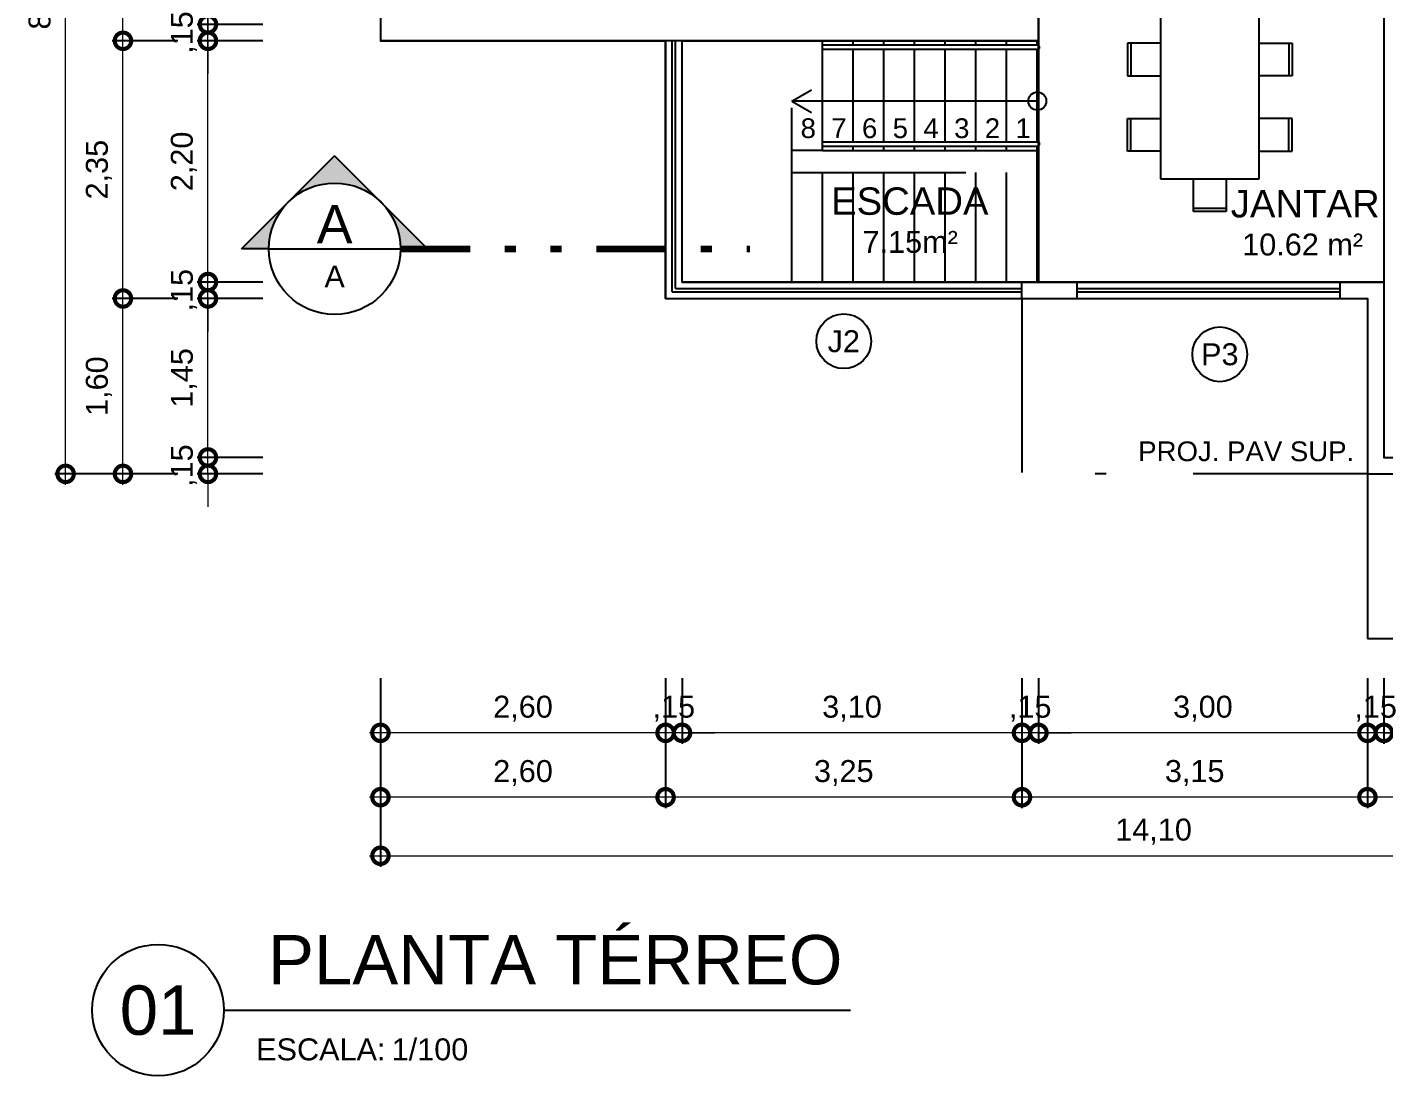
# Model space of a CAD drawing. Header units: metres. Extents: x 47364 to 47486, y 23388 to 23411.
# Drawn here: x 47363.59 to 47375.96, y 23391.08 to 23400.64 of the extents above; entities that cross this region are included whole.
import ezdxf
from ezdxf.enums import TextEntityAlignment as Align

# ---------------------------------------------------------------- set-up
doc = ezdxf.new("R2010")
doc.units = ezdxf.units.M
doc.header["$LTSCALE"] = 0.25
doc.linetypes.add('DASHDOT2', pattern=[12.7, 6.35, -3.175, 0, -3.175])
doc.linetypes.add('DIVIDEX2', pattern=[63.5, 25.4, -12.7, 0, -12.7, 0, -12.7])
doc.layers.add('ARQ_0_AREAS', color=7, linetype='Continuous', true_color=0x5a1694, plot=False)
for name, color, linetype in [('ARQ_ALV CT', 4, 'Continuous'), ('ARQ_ESQ CT', 2, 'Continuous'), ('ARQ_GRADIL', 2, 'Continuous'), ('ARQ_MOB 01', 1, 'Continuous'), ('ARQ_PISO 01', 1, 'Continuous'), ('ARQ_PROJ SUP', 1, 'DASHDOT2'), ('ARQ_SIMB 01', 1, 'Continuous'), ('ARQ_TXT 01', 1, 'Continuous'), ('SIMB_01', 1, 'Continuous'), ('SIMB_02', 2, 'Continuous'), ('SIMB_PREENCHIMENTO', 253, 'Continuous'), ('SIMB_TXT', 1, 'Continuous')]:
    doc.layers.add(name, color=color, linetype=linetype)
doc.layers.add('ARQ_COTA_AZUL', color=5, linetype='Continuous', lineweight=20, true_color=0x0000ff)
doc.layers.add('SIMB_LCT', color=252, linetype='DIVIDEX2', lineweight=100)
doc.styles.add('Annot_1.8mm', font='arial.ttf', dxfattribs={"height": 1.8})
doc.styles.add('Annot_2.0mm', font='arial.ttf', dxfattribs={"height": 2})
doc.styles.add('Annot_2.5mm', font='arial.ttf', dxfattribs={"height": 2.5})
doc.styles.add('cota', font='arial.ttf')
doc.styles.add('SIMB', font='arial.ttf')
doc.dimstyles.new('Info 01 - annot', dxfattribs={"dimtxt": 2, "dimasz": 3, "dimexe": 1, "dimexo": 1, "dimgap": 1, "dimtad": 1, "dimzin": 4, "dimtxsty": 'cota', "dimblk": 'DOTSMALL', "dimcen": 2, "dimdle": 1, "dimclrd": 256, "dimclre": 256, "dimclrt": 1, "dimazin": 2, "dimtfac": 0.09, "dimtix": 1, "dimtmove": 2, "dimatfit": 2, "dimfxl": 5, "dimfxlon": 1, "dimtolj": 1, "dimtzin": 4, "dimlwd": -1, "dimarcsym": 1})

# ---------------------------------------------------------------- blocks, each defined once
blk = doc.blocks.new('*U19')
at = {"layer": 'SIMB_02'}
blk.add_line((6, 0), (63.13, 0), dxfattribs=at)
blk.add_circle((0, 0), 6, dxfattribs=at)
at = {"layer": 'SIMB_TXT', "style": 'SIMB'}
blk.add_text('ESCALA:', height=2, dxfattribs=at).set_placement((8.94, -4.58))
blk.add_attdef('TITULO_DO_DESENHO', text='', height=4.5, dxfattribs=at).set_placement((10.02, 1), align=Align.BOTTOM_LEFT)
blk.add_attdef('NUM', text='', height=4.5, dxfattribs=at).set_placement((0, 0), align=Align.MIDDLE_CENTER)
blk.add_attdef('ESCALA', (21.3, -4.58), '', height=2, dxfattribs=at)
blk = doc.blocks.new('_DotSmall')
at = {"color": 0, "linetype": 'ByBlock', "const_width": 0.5}
blk.add_lwpolyline([(-0.0625, 0, 1), (0.0625, 0, 1)], format="xyb", close=True, dxfattribs=at)
blk = doc.blocks.new('*D216')
at = {"layer": 'ARQ_COTA_AZUL', "lineweight": -2, "transparency": 16777216}
for p, q in [((47375.964, 23394.706), (47375.964, 23394.106)), ((47380.764, 23394.706), (47380.764, 23394.106))]:
    blk.add_line(p, q, dxfattribs=at)
at = {"layer": 'ARQ_COTA_AZUL', "transparency": 16777216}
blk.add_line((47380.864, 23394.206), (47375.864, 23394.206), dxfattribs=at)
at = {"layer": 'ARQ_COTA_AZUL', "transparency": 16777216, "xscale": 0.3, "yscale": 0.3, "zscale": 0.3, "rotation": 180}
blk.add_blockref('_DotSmall', (47375.964, 23394.206), dxfattribs=at)
at = {"layer": 'ARQ_COTA_AZUL', "transparency": 16777216, "xscale": 0.3, "yscale": 0.3, "zscale": 0.3}
blk.add_blockref('_DotSmall', (47380.764, 23394.206), dxfattribs=at)
at = {"layer": 'ARQ_COTA_AZUL', "color": 1, "transparency": 16777216, "insert": (47378.364, 23394.426), "char_height": 0.2, "attachment_point": 5, "style": 'cota'}
blk.add_mtext('\\A1;4,80', dxfattribs=at)
blk = doc.blocks.new('*D217')
at = {"layer": 'ARQ_COTA_AZUL', "lineweight": -2, "transparency": 16777216}
for p, q in [((47375.814, 23394.706), (47375.814, 23394.106)), ((47375.964, 23394.706), (47375.964, 23394.106))]:
    blk.add_line(p, q, dxfattribs=at)
at = {"layer": 'ARQ_COTA_AZUL', "transparency": 16777216}
for p, q in [((47375.814, 23394.206), (47375.514, 23394.206)), ((47375.964, 23394.206), (47375.814, 23394.206)), ((47375.964, 23394.206), (47376.264, 23394.206))]:
    blk.add_line(p, q, dxfattribs=at)
at = {"layer": 'ARQ_COTA_AZUL', "transparency": 16777216, "xscale": 0.3, "yscale": 0.3, "zscale": 0.3}
blk.add_blockref('_DotSmall', (47375.814, 23394.206), dxfattribs=at)
at = {"layer": 'ARQ_COTA_AZUL', "transparency": 16777216, "xscale": 0.3, "yscale": 0.3, "zscale": 0.3, "rotation": 180}
blk.add_blockref('_DotSmall', (47375.964, 23394.206), dxfattribs=at)
at = {"layer": 'ARQ_COTA_AZUL', "color": 1, "transparency": 16777216, "insert": (47375.889, 23394.426), "char_height": 0.2, "attachment_point": 5, "style": 'cota'}
blk.add_mtext('\\A1;,15', dxfattribs=at)
blk = doc.blocks.new('*D218')
at = {"layer": 'ARQ_COTA_AZUL', "lineweight": -2, "transparency": 16777216}
for p, q in [((47372.814, 23394.706), (47372.814, 23394.106)), ((47375.814, 23394.706), (47375.814, 23394.106))]:
    blk.add_line(p, q, dxfattribs=at)
at = {"layer": 'ARQ_COTA_AZUL', "transparency": 16777216}
blk.add_line((47375.914, 23394.206), (47372.714, 23394.206), dxfattribs=at)
at = {"layer": 'ARQ_COTA_AZUL', "transparency": 16777216, "xscale": 0.3, "yscale": 0.3, "zscale": 0.3, "rotation": 180}
blk.add_blockref('_DotSmall', (47372.814, 23394.206), dxfattribs=at)
at = {"layer": 'ARQ_COTA_AZUL', "transparency": 16777216, "xscale": 0.3, "yscale": 0.3, "zscale": 0.3}
blk.add_blockref('_DotSmall', (47375.814, 23394.206), dxfattribs=at)
at = {"layer": 'ARQ_COTA_AZUL', "color": 1, "transparency": 16777216, "insert": (47374.314, 23394.426), "char_height": 0.2, "attachment_point": 5, "style": 'cota'}
blk.add_mtext('\\A1;3,00', dxfattribs=at)
blk = doc.blocks.new('*D219')
at = {"layer": 'ARQ_COTA_AZUL', "lineweight": -2, "transparency": 16777216}
for p, q in [((47372.664, 23394.706), (47372.664, 23394.106)), ((47372.814, 23394.706), (47372.814, 23394.106))]:
    blk.add_line(p, q, dxfattribs=at)
at = {"layer": 'ARQ_COTA_AZUL', "transparency": 16777216}
for p, q in [((47372.664, 23394.206), (47372.364, 23394.206)), ((47372.814, 23394.206), (47372.664, 23394.206)), ((47372.814, 23394.206), (47373.114, 23394.206))]:
    blk.add_line(p, q, dxfattribs=at)
at = {"layer": 'ARQ_COTA_AZUL', "transparency": 16777216, "xscale": 0.3, "yscale": 0.3, "zscale": 0.3}
blk.add_blockref('_DotSmall', (47372.664, 23394.206), dxfattribs=at)
at = {"layer": 'ARQ_COTA_AZUL', "transparency": 16777216, "xscale": 0.3, "yscale": 0.3, "zscale": 0.3, "rotation": 180}
blk.add_blockref('_DotSmall', (47372.814, 23394.206), dxfattribs=at)
at = {"layer": 'ARQ_COTA_AZUL', "color": 1, "transparency": 16777216, "insert": (47372.739, 23394.426), "char_height": 0.2, "attachment_point": 5, "style": 'cota'}
blk.add_mtext('\\A1;,15', dxfattribs=at)
blk = doc.blocks.new('*D220')
at = {"layer": 'ARQ_COTA_AZUL', "lineweight": -2, "transparency": 16777216}
for p, q in [((47369.564, 23394.706), (47369.564, 23394.106)), ((47372.664, 23394.706), (47372.664, 23394.106))]:
    blk.add_line(p, q, dxfattribs=at)
at = {"layer": 'ARQ_COTA_AZUL', "transparency": 16777216}
blk.add_line((47372.764, 23394.206), (47369.464, 23394.206), dxfattribs=at)
at = {"layer": 'ARQ_COTA_AZUL', "transparency": 16777216, "xscale": 0.3, "yscale": 0.3, "zscale": 0.3, "rotation": 180}
blk.add_blockref('_DotSmall', (47369.564, 23394.206), dxfattribs=at)
at = {"layer": 'ARQ_COTA_AZUL', "transparency": 16777216, "xscale": 0.3, "yscale": 0.3, "zscale": 0.3}
blk.add_blockref('_DotSmall', (47372.664, 23394.206), dxfattribs=at)
at = {"layer": 'ARQ_COTA_AZUL', "color": 1, "transparency": 16777216, "insert": (47371.114, 23394.426), "char_height": 0.2, "attachment_point": 5, "style": 'cota'}
blk.add_mtext('\\A1;3,10', dxfattribs=at)
blk = doc.blocks.new('*D221')
at = {"layer": 'ARQ_COTA_AZUL', "lineweight": -2, "transparency": 16777216}
for p, q in [((47369.414, 23394.706), (47369.414, 23394.106)), ((47369.564, 23394.706), (47369.564, 23394.106))]:
    blk.add_line(p, q, dxfattribs=at)
at = {"layer": 'ARQ_COTA_AZUL', "transparency": 16777216}
for p, q in [((47369.414, 23394.206), (47369.114, 23394.206)), ((47369.564, 23394.206), (47369.414, 23394.206)), ((47369.564, 23394.206), (47369.864, 23394.206))]:
    blk.add_line(p, q, dxfattribs=at)
at = {"layer": 'ARQ_COTA_AZUL', "transparency": 16777216, "xscale": 0.3, "yscale": 0.3, "zscale": 0.3}
blk.add_blockref('_DotSmall', (47369.414, 23394.206), dxfattribs=at)
at = {"layer": 'ARQ_COTA_AZUL', "transparency": 16777216, "xscale": 0.3, "yscale": 0.3, "zscale": 0.3, "rotation": 180}
blk.add_blockref('_DotSmall', (47369.564, 23394.206), dxfattribs=at)
at = {"layer": 'ARQ_COTA_AZUL', "color": 1, "transparency": 16777216, "insert": (47369.489, 23394.426), "char_height": 0.2, "attachment_point": 5, "style": 'cota'}
blk.add_mtext('\\A1;,15', dxfattribs=at)
blk = doc.blocks.new('*D222')
at = {"layer": 'ARQ_COTA_AZUL', "lineweight": -2, "transparency": 16777216}
for p, q in [((47366.814, 23394.706), (47366.814, 23394.106)), ((47369.414, 23394.706), (47369.414, 23394.106))]:
    blk.add_line(p, q, dxfattribs=at)
at = {"layer": 'ARQ_COTA_AZUL', "transparency": 16777216}
blk.add_line((47369.514, 23394.206), (47366.714, 23394.206), dxfattribs=at)
at = {"layer": 'ARQ_COTA_AZUL', "transparency": 16777216, "xscale": 0.3, "yscale": 0.3, "zscale": 0.3, "rotation": 180}
blk.add_blockref('_DotSmall', (47366.814, 23394.206), dxfattribs=at)
at = {"layer": 'ARQ_COTA_AZUL', "transparency": 16777216, "xscale": 0.3, "yscale": 0.3, "zscale": 0.3}
blk.add_blockref('_DotSmall', (47369.414, 23394.206), dxfattribs=at)
at = {"layer": 'ARQ_COTA_AZUL', "color": 1, "transparency": 16777216, "insert": (47368.114, 23394.426), "char_height": 0.2, "attachment_point": 5, "style": 'cota'}
blk.add_mtext('\\A1;2,60', dxfattribs=at)
blk = doc.blocks.new('*D223')
at = {"layer": 'ARQ_COTA_AZUL', "lineweight": -2, "transparency": 16777216}
for p, q in [((47375.814, 23394.119), (47375.814, 23393.519)), ((47380.914, 23394.119), (47380.914, 23393.519))]:
    blk.add_line(p, q, dxfattribs=at)
at = {"layer": 'ARQ_COTA_AZUL', "transparency": 16777216}
blk.add_line((47381.014, 23393.619), (47375.714, 23393.619), dxfattribs=at)
at = {"layer": 'ARQ_COTA_AZUL', "transparency": 16777216, "xscale": 0.3, "yscale": 0.3, "zscale": 0.3, "rotation": 180}
blk.add_blockref('_DotSmall', (47375.814, 23393.619), dxfattribs=at)
at = {"layer": 'ARQ_COTA_AZUL', "transparency": 16777216, "xscale": 0.3, "yscale": 0.3, "zscale": 0.3}
blk.add_blockref('_DotSmall', (47380.914, 23393.619), dxfattribs=at)
at = {"layer": 'ARQ_COTA_AZUL', "color": 1, "transparency": 16777216, "insert": (47378.364, 23393.839), "char_height": 0.2, "attachment_point": 5, "style": 'cota'}
blk.add_mtext('\\A1;5,10', dxfattribs=at)
blk = doc.blocks.new('*D224')
at = {"layer": 'ARQ_COTA_AZUL', "lineweight": -2, "transparency": 16777216}
for p, q in [((47372.664, 23394.119), (47372.664, 23393.519)), ((47375.814, 23394.119), (47375.814, 23393.519))]:
    blk.add_line(p, q, dxfattribs=at)
at = {"layer": 'ARQ_COTA_AZUL', "transparency": 16777216}
blk.add_line((47375.914, 23393.619), (47372.564, 23393.619), dxfattribs=at)
at = {"layer": 'ARQ_COTA_AZUL', "transparency": 16777216, "xscale": 0.3, "yscale": 0.3, "zscale": 0.3, "rotation": 180}
blk.add_blockref('_DotSmall', (47372.664, 23393.619), dxfattribs=at)
at = {"layer": 'ARQ_COTA_AZUL', "transparency": 16777216, "xscale": 0.3, "yscale": 0.3, "zscale": 0.3}
blk.add_blockref('_DotSmall', (47375.814, 23393.619), dxfattribs=at)
at = {"layer": 'ARQ_COTA_AZUL', "color": 1, "transparency": 16777216, "insert": (47374.239, 23393.839), "char_height": 0.2, "attachment_point": 5, "style": 'cota'}
blk.add_mtext('\\A1;3,15', dxfattribs=at)
blk = doc.blocks.new('*D225')
at = {"layer": 'ARQ_COTA_AZUL', "lineweight": -2, "transparency": 16777216}
for p, q in [((47369.414, 23394.119), (47369.414, 23393.519)), ((47372.664, 23394.119), (47372.664, 23393.519))]:
    blk.add_line(p, q, dxfattribs=at)
at = {"layer": 'ARQ_COTA_AZUL', "transparency": 16777216}
blk.add_line((47372.764, 23393.619), (47369.314, 23393.619), dxfattribs=at)
at = {"layer": 'ARQ_COTA_AZUL', "transparency": 16777216, "xscale": 0.3, "yscale": 0.3, "zscale": 0.3, "rotation": 180}
blk.add_blockref('_DotSmall', (47369.414, 23393.619), dxfattribs=at)
at = {"layer": 'ARQ_COTA_AZUL', "transparency": 16777216, "xscale": 0.3, "yscale": 0.3, "zscale": 0.3}
blk.add_blockref('_DotSmall', (47372.664, 23393.619), dxfattribs=at)
at = {"layer": 'ARQ_COTA_AZUL', "color": 1, "transparency": 16777216, "insert": (47371.039, 23393.839), "char_height": 0.2, "attachment_point": 5, "style": 'cota'}
blk.add_mtext('\\A1;3,25', dxfattribs=at)
blk = doc.blocks.new('*D226')
at = {"layer": 'ARQ_COTA_AZUL', "lineweight": -2, "transparency": 16777216}
for p, q in [((47366.814, 23394.119), (47366.814, 23393.519)), ((47369.414, 23394.119), (47369.414, 23393.519))]:
    blk.add_line(p, q, dxfattribs=at)
at = {"layer": 'ARQ_COTA_AZUL', "transparency": 16777216}
blk.add_line((47369.514, 23393.619), (47366.714, 23393.619), dxfattribs=at)
at = {"layer": 'ARQ_COTA_AZUL', "transparency": 16777216, "xscale": 0.3, "yscale": 0.3, "zscale": 0.3, "rotation": 180}
blk.add_blockref('_DotSmall', (47366.814, 23393.619), dxfattribs=at)
at = {"layer": 'ARQ_COTA_AZUL', "transparency": 16777216, "xscale": 0.3, "yscale": 0.3, "zscale": 0.3}
blk.add_blockref('_DotSmall', (47369.414, 23393.619), dxfattribs=at)
at = {"layer": 'ARQ_COTA_AZUL', "color": 1, "transparency": 16777216, "insert": (47368.114, 23393.839), "char_height": 0.2, "attachment_point": 5, "style": 'cota'}
blk.add_mtext('\\A1;2,60', dxfattribs=at)
blk = doc.blocks.new('*D227')
at = {"layer": 'ARQ_COTA_AZUL', "lineweight": -2, "transparency": 16777216}
for p, q in [((47366.814, 23393.585), (47366.814, 23392.985)), ((47380.914, 23393.585), (47380.914, 23392.985))]:
    blk.add_line(p, q, dxfattribs=at)
at = {"layer": 'ARQ_COTA_AZUL', "transparency": 16777216}
blk.add_line((47366.714, 23393.085), (47381.014, 23393.085), dxfattribs=at)
at = {"layer": 'ARQ_COTA_AZUL', "transparency": 16777216, "xscale": 0.3, "yscale": 0.3, "zscale": 0.3, "rotation": 180}
blk.add_blockref('_DotSmall', (47366.814, 23393.085), dxfattribs=at)
at = {"layer": 'ARQ_COTA_AZUL', "transparency": 16777216, "xscale": 0.3, "yscale": 0.3, "zscale": 0.3}
blk.add_blockref('_DotSmall', (47380.914, 23393.085), dxfattribs=at)
at = {"layer": 'ARQ_COTA_AZUL', "color": 1, "transparency": 16777216, "insert": (47373.864, 23393.305), "char_height": 0.2, "attachment_point": 5, "style": 'cota'}
blk.add_mtext('\\A1;14,10', dxfattribs=at)
blk = doc.blocks.new('*U22')
at = {"layer": 'SIMB_02'}
blk.add_circle((0, 0), 2.5, dxfattribs=at)
at = {"layer": 'SIMB_TXT', "style": 'SIMB'}
blk.add_attdef('CDESQ', text='', height=2, dxfattribs=at).set_placement((0, 0), align=Align.MIDDLE_CENTER)
blk = doc.blocks.new('*D229')
at = {"layer": 'ARQ_COTA_AZUL', "transparency": 16777216}
for p, q in [((47365.241, 23396.718), (47365.241, 23397.018)), ((47365.241, 23396.568), (47365.241, 23396.718)), ((47365.241, 23396.568), (47365.241, 23396.268))]:
    blk.add_line(p, q, dxfattribs=at)
at = {"layer": 'ARQ_COTA_AZUL', "lineweight": -2, "transparency": 16777216}
for p, q in [((47365.741, 23396.718), (47365.141, 23396.718)), ((47365.741, 23396.568), (47365.141, 23396.568))]:
    blk.add_line(p, q, dxfattribs=at)
at = {"layer": 'ARQ_COTA_AZUL', "transparency": 16777216, "xscale": 0.3, "yscale": 0.3, "zscale": 0.3}
for p, rotation in [((47365.241, 23396.718), 270), ((47365.241, 23396.568), 90)]:
    blk.add_blockref('_DotSmall', p, dxfattribs=dict(at, rotation=rotation))
at = {"layer": 'ARQ_COTA_AZUL', "color": 1, "transparency": 16777216, "insert": (47365.021, 23396.643), "char_height": 0.2, "attachment_point": 5, "rotation": 90, "style": 'cota'}
blk.add_mtext('\\A1;,15', dxfattribs=at)
blk = doc.blocks.new('*D230')
at = {"layer": 'ARQ_COTA_AZUL', "transparency": 16777216}
blk.add_line((47365.241, 23396.618), (47365.241, 23398.268), dxfattribs=at)
at = {"layer": 'ARQ_COTA_AZUL', "lineweight": -2, "transparency": 16777216}
for p, q in [((47365.741, 23398.168), (47365.141, 23398.168)), ((47365.741, 23396.718), (47365.141, 23396.718))]:
    blk.add_line(p, q, dxfattribs=at)
at = {"layer": 'ARQ_COTA_AZUL', "transparency": 16777216, "xscale": 0.3, "yscale": 0.3, "zscale": 0.3}
for p, rotation in [((47365.241, 23398.168), 90), ((47365.241, 23396.718), 270)]:
    blk.add_blockref('_DotSmall', p, dxfattribs=dict(at, rotation=rotation))
at = {"layer": 'ARQ_COTA_AZUL', "color": 1, "transparency": 16777216, "insert": (47365.021, 23397.443), "char_height": 0.2, "attachment_point": 5, "rotation": 90, "style": 'cota'}
blk.add_mtext('\\A1;1,45', dxfattribs=at)
blk = doc.blocks.new('*D231')
at = {"layer": 'ARQ_COTA_AZUL', "transparency": 16777216}
for p, q in [((47365.241, 23398.318), (47365.241, 23398.618)), ((47365.241, 23398.168), (47365.241, 23398.318)), ((47365.241, 23398.168), (47365.241, 23397.868))]:
    blk.add_line(p, q, dxfattribs=at)
at = {"layer": 'ARQ_COTA_AZUL', "lineweight": -2, "transparency": 16777216}
for p, q in [((47365.741, 23398.318), (47365.141, 23398.318)), ((47365.741, 23398.168), (47365.141, 23398.168))]:
    blk.add_line(p, q, dxfattribs=at)
at = {"layer": 'ARQ_COTA_AZUL', "transparency": 16777216, "xscale": 0.3, "yscale": 0.3, "zscale": 0.3}
for p, rotation in [((47365.241, 23398.318), 270), ((47365.241, 23398.168), 90)]:
    blk.add_blockref('_DotSmall', p, dxfattribs=dict(at, rotation=rotation))
at = {"layer": 'ARQ_COTA_AZUL', "color": 1, "transparency": 16777216, "insert": (47365.021, 23398.243), "char_height": 0.2, "attachment_point": 5, "rotation": 90, "style": 'cota'}
blk.add_mtext('\\A1;,15', dxfattribs=at)
blk = doc.blocks.new('*D232')
at = {"layer": 'ARQ_COTA_AZUL', "transparency": 16777216}
blk.add_line((47365.241, 23398.218), (47365.241, 23400.618), dxfattribs=at)
at = {"layer": 'ARQ_COTA_AZUL', "lineweight": -2, "transparency": 16777216}
for p, q in [((47365.741, 23400.518), (47365.141, 23400.518)), ((47365.741, 23398.318), (47365.141, 23398.318))]:
    blk.add_line(p, q, dxfattribs=at)
at = {"layer": 'ARQ_COTA_AZUL', "transparency": 16777216, "xscale": 0.3, "yscale": 0.3, "zscale": 0.3}
for p, rotation in [((47365.241, 23400.518), 90), ((47365.241, 23398.318), 270)]:
    blk.add_blockref('_DotSmall', p, dxfattribs=dict(at, rotation=rotation))
at = {"layer": 'ARQ_COTA_AZUL', "color": 1, "transparency": 16777216, "insert": (47365.021, 23399.418), "char_height": 0.2, "attachment_point": 5, "rotation": 90, "style": 'cota'}
blk.add_mtext('\\A1;2,20', dxfattribs=at)
blk = doc.blocks.new('*D233')
at = {"layer": 'ARQ_COTA_AZUL', "transparency": 16777216}
for p, q in [((47365.241, 23400.668), (47365.241, 23400.968)), ((47365.241, 23400.518), (47365.241, 23400.668)), ((47365.241, 23400.518), (47365.241, 23400.218))]:
    blk.add_line(p, q, dxfattribs=at)
at = {"layer": 'ARQ_COTA_AZUL', "lineweight": -2, "transparency": 16777216}
for p, q in [((47365.741, 23400.668), (47365.141, 23400.668)), ((47365.741, 23400.518), (47365.141, 23400.518))]:
    blk.add_line(p, q, dxfattribs=at)
at = {"layer": 'ARQ_COTA_AZUL', "transparency": 16777216, "xscale": 0.3, "yscale": 0.3, "zscale": 0.3}
for p, rotation in [((47365.241, 23400.668), 270), ((47365.241, 23400.518), 90)]:
    blk.add_blockref('_DotSmall', p, dxfattribs=dict(at, rotation=rotation))
at = {"layer": 'ARQ_COTA_AZUL', "color": 1, "transparency": 16777216, "insert": (47365.021, 23400.593), "char_height": 0.2, "attachment_point": 5, "rotation": 90, "style": 'cota'}
blk.add_mtext('\\A1;,15', dxfattribs=at)
blk = doc.blocks.new('*D238')
at = {"layer": 'ARQ_COTA_AZUL', "transparency": 16777216}
blk.add_line((47364.466, 23396.468), (47364.466, 23398.268), dxfattribs=at)
at = {"layer": 'ARQ_COTA_AZUL', "lineweight": -2, "transparency": 16777216}
for p, q in [((47364.966, 23398.168), (47364.366, 23398.168)), ((47364.966, 23396.568), (47364.366, 23396.568))]:
    blk.add_line(p, q, dxfattribs=at)
at = {"layer": 'ARQ_COTA_AZUL', "transparency": 16777216, "xscale": 0.3, "yscale": 0.3, "zscale": 0.3}
for p, rotation in [((47364.466, 23398.168), 90), ((47364.466, 23396.568), 270)]:
    blk.add_blockref('_DotSmall', p, dxfattribs=dict(at, rotation=rotation))
at = {"layer": 'ARQ_COTA_AZUL', "color": 1, "transparency": 16777216, "insert": (47364.246, 23397.368), "char_height": 0.2, "attachment_point": 5, "rotation": 90, "style": 'cota'}
blk.add_mtext('\\A1;1,60', dxfattribs=at)
blk = doc.blocks.new('*D239')
at = {"layer": 'ARQ_COTA_AZUL', "transparency": 16777216}
blk.add_line((47364.466, 23398.068), (47364.466, 23400.618), dxfattribs=at)
at = {"layer": 'ARQ_COTA_AZUL', "lineweight": -2, "transparency": 16777216}
for p, q in [((47364.966, 23400.518), (47364.366, 23400.518)), ((47364.966, 23398.168), (47364.366, 23398.168))]:
    blk.add_line(p, q, dxfattribs=at)
at = {"layer": 'ARQ_COTA_AZUL', "transparency": 16777216, "xscale": 0.3, "yscale": 0.3, "zscale": 0.3}
for p, rotation in [((47364.466, 23400.518), 90), ((47364.466, 23398.168), 270)]:
    blk.add_blockref('_DotSmall', p, dxfattribs=dict(at, rotation=rotation))
at = {"layer": 'ARQ_COTA_AZUL', "color": 1, "transparency": 16777216, "insert": (47364.246, 23399.343), "char_height": 0.2, "attachment_point": 5, "rotation": 90, "style": 'cota'}
blk.add_mtext('\\A1;2,35', dxfattribs=at)
blk = doc.blocks.new('*D240')
at = {"layer": 'ARQ_COTA_AZUL', "transparency": 16777216}
blk.add_line((47364.466, 23400.418), (47364.466, 23404.118), dxfattribs=at)
at = {"layer": 'ARQ_COTA_AZUL', "lineweight": -2, "transparency": 16777216}
for p, q in [((47364.966, 23404.018), (47364.366, 23404.018)), ((47364.966, 23400.518), (47364.366, 23400.518))]:
    blk.add_line(p, q, dxfattribs=at)
at = {"layer": 'ARQ_COTA_AZUL', "transparency": 16777216, "xscale": 0.3, "yscale": 0.3, "zscale": 0.3}
for p, rotation in [((47364.466, 23404.018), 90), ((47364.466, 23400.518), 270)]:
    blk.add_blockref('_DotSmall', p, dxfattribs=dict(at, rotation=rotation))
at = {"layer": 'ARQ_COTA_AZUL', "color": 1, "transparency": 16777216, "insert": (47364.246, 23402.268), "char_height": 0.2, "attachment_point": 5, "rotation": 90, "style": 'cota'}
blk.add_mtext('\\A1;3,50', dxfattribs=at)
blk = doc.blocks.new('*D243')
at = {"layer": 'ARQ_COTA_AZUL', "lineweight": -2, "transparency": 16777216}
for p, q in [((47365.741, 23401.718), (47365.141, 23401.718)), ((47365.741, 23400.668), (47365.141, 23400.668))]:
    blk.add_line(p, q, dxfattribs=at)
at = {"layer": 'ARQ_COTA_AZUL', "transparency": 16777216}
blk.add_line((47365.241, 23401.818), (47365.241, 23400.568), dxfattribs=at)
at = {"layer": 'ARQ_COTA_AZUL', "transparency": 16777216, "xscale": 0.3, "yscale": 0.3, "zscale": 0.3}
for p, rotation in [((47365.241, 23401.718), 90), ((47365.241, 23400.668), 270)]:
    blk.add_blockref('_DotSmall', p, dxfattribs=dict(at, rotation=rotation))
at = {"layer": 'ARQ_COTA_AZUL', "color": 1, "transparency": 16777216, "insert": (47365.021, 23401.193), "char_height": 0.2, "attachment_point": 5, "rotation": 90, "style": 'cota'}
blk.add_mtext('\\A1;1,05', dxfattribs=at)
blk = doc.blocks.new('*D244')
at = {"layer": 'ARQ_COTA_AZUL', "transparency": 16777216}
blk.add_line((47363.943, 23396.468), (47363.943, 23405.318), dxfattribs=at)
at = {"layer": 'ARQ_COTA_AZUL', "lineweight": -2, "transparency": 16777216}
for p, q in [((47364.443, 23405.218), (47363.843, 23405.218)), ((47364.443, 23396.568), (47363.843, 23396.568))]:
    blk.add_line(p, q, dxfattribs=at)
at = {"layer": 'ARQ_COTA_AZUL', "transparency": 16777216, "xscale": 0.3, "yscale": 0.3, "zscale": 0.3}
for p, rotation in [((47363.943, 23405.218), 90), ((47363.943, 23396.568), 270)]:
    blk.add_blockref('_DotSmall', p, dxfattribs=dict(at, rotation=rotation))
at = {"layer": 'ARQ_COTA_AZUL', "color": 1, "transparency": 16777216, "insert": (47363.723, 23400.893), "char_height": 0.2, "attachment_point": 5, "rotation": 90, "style": 'cota'}
blk.add_mtext('\\A1;8,65', dxfattribs=at)
blk = doc.blocks.new('M6')
for p, q in [((-1.238, 0), (-1.238, 0.3)), ((-1.238, 0.3), (-0.938, 0.3)), ((-1.238, 0.27), (-0.938, 0.27)), ((-0.938, 0.3), (-0.938, 0)), ((-0.55, 0.3), (-0.55, 0)), ((-0.25, 0.3), (-0.55, 0.3)), ((-0.25, 0.27), (-0.55, 0.27)), ((-0.25, 0), (-0.25, 0.3)), ((0, 0), (-1.488, 0)), ((-1.488, -0.9), (-1.488, 0)), ((0, -0.9), (0, 0)), ((-1.488, -0.3), (-1.787, -0.3)), ((-1.787, -0.3), (-1.787, -0.6)), ((-1.757, -0.3), (-1.757, -0.6)), ((0, -0.3), (0.3, -0.3)), ((0.27, -0.3), (0.27, -0.6)), ((0.3, -0.3), (0.3, -0.6)), ((-1.787, -0.6), (-1.488, -0.6)), ((0.3, -0.6), (0, -0.6)), ((-1.488, -0.9), (0, -0.9)), ((-1.238, -0.9), (-1.238, -1.2)), ((-0.938, -1.2), (-0.938, -0.9)), ((-0.55, -1.2), (-0.55, -0.9)), ((-0.25, -0.9), (-0.25, -1.2)), ((-1.238, -1.17), (-0.938, -1.17)), ((-1.238, -1.2), (-0.938, -1.2)), ((-0.25, -1.17), (-0.55, -1.17)), ((-0.25, -1.2), (-0.55, -1.2))]:
    blk.add_line(p, q)
blk = doc.blocks.new('*U250')
at = {"layer": 'SIMB_PREENCHIMENTO', "transparency": 33554587}
h = blk.add_hatch(color=256, dxfattribs=at)
h.dxf.hatch_style = 1
h.paths.add_polyline_path([(0, 8.48), (-4.15, 4.33, -0.401827), (4.15, 4.33)])
h = blk.add_hatch(color=256, dxfattribs=at)
h.dxf.hatch_style = 1
h.paths.add_polyline_path([(-4.33, 4.15), (-8.48, 0), (-6, 0, -0.193399)])
h = blk.add_hatch(color=256, dxfattribs=at)
h.dxf.hatch_style = 1
h.paths.add_polyline_path([(4.33, 4.15, -0.193399), (6, 0), (8.48, 0)])
at = {"layer": 'SIMB_01'}
for p, q in [((-8.48, 0), (0, 8.48)), ((8.48, 0), (0, 8.48)), ((-6, 0), (-8.48, 0)), ((-6, 0), (6, 0)), ((6, 0), (8.48, 0))]:
    blk.add_line(p, q, dxfattribs=at)
blk.add_circle((0, 0), 6, dxfattribs=at)
at = {"layer": 'SIMB_LCT'}
blk.add_line((6, 0), (37.85, 0), dxfattribs=at)
at = {"layer": 'SIMB_TXT', "style": 'SIMB'}
for tag, height, p in [('000', 3.5, (0, 2.25)), ('999', 2, (0, -2.53))]:
    blk.add_attdef(tag, text='', height=height, dxfattribs=at).set_placement(p, align=Align.MIDDLE_CENTER)

msp = doc.modelspace()

# ---------------------------------------------------------------- linework, layer by layer
at = {"layer": 'ARQ_0_AREAS'}
msp.add_line((47372.664, 23398.168), (47372.664, 23398.318), dxfattribs=at)
msp.add_lwpolyline([(47375.814, 23404.018), (47366.814, 23404.018), (47366.814, 23400.518), (47369.414, 23400.518), (47369.414, 23398.168), (47375.814, 23398.168), (47375.814, 23396.568), (47380.914, 23396.568), (47380.914, 23401.268), (47379.614, 23401.268), (47379.614, 23405.218), (47375.814, 23405.218), (47375.814, 23404.018)], dxfattribs=at)
for points in [[(47372.814, 23401.718), (47375.814, 23401.718), (47375.814, 23401.118), (47375.964, 23401.118), (47375.964, 23398.318), (47372.814, 23398.318)], [(47380.764, 23401.118), (47375.964, 23401.118), (47375.964, 23396.718), (47380.764, 23396.718)], [(47369.564, 23400.518), (47372.814, 23400.518), (47372.814, 23398.318), (47369.564, 23398.318)]]:
    msp.add_lwpolyline(points, close=True, dxfattribs=at)
at = {"layer": 'ARQ_ALV CT'}
for p, q in [((47372.814, 23400.768), (47372.814, 23400.518)), ((47366.814, 23400.668), (47366.814, 23400.518)), ((47372.814, 23400.518), (47366.814, 23400.518)), ((47372.664, 23398.318), (47373.164, 23398.318)), ((47372.664, 23398.168), (47372.664, 23398.318)), ((47373.164, 23398.318), (47373.164, 23398.168)), ((47375.564, 23398.318), (47375.564, 23398.168)), ((47375.564, 23398.318), (47375.964, 23398.318)), ((47375.964, 23398.318), (47375.964, 23396.718)), ((47372.664, 23398.168), (47373.164, 23398.168)), ((47375.564, 23398.168), (47375.814, 23398.168)), ((47375.814, 23398.168), (47375.814, 23396.568)), ((47375.964, 23396.718), (47376.064, 23396.718)), ((47375.814, 23396.568), (47376.064, 23396.568))]:
    msp.add_line(p, q, dxfattribs=at)
at = {"layer": 'ARQ_ESQ CT'}
for p, q in [((47369.474, 23398.228), (47369.474, 23400.518)), ((47369.504, 23398.258), (47369.504, 23400.518)), ((47369.504, 23398.258), (47372.664, 23398.258)), ((47373.164, 23398.258), (47375.564, 23398.258)), ((47369.474, 23398.228), (47372.664, 23398.228)), ((47373.164, 23398.228), (47375.564, 23398.228))]:
    msp.add_line(p, q, dxfattribs=at)
at = {"layer": 'ARQ_GRADIL'}
for p, q in [((47372.804, 23400.478), (47370.844, 23400.478)), ((47372.804, 23400.438), (47370.844, 23400.438)), ((47370.844, 23399.598), (47372.804, 23399.598)), ((47370.844, 23399.558), (47372.804, 23399.558))]:
    msp.add_line(p, q, dxfattribs=at)
for centre in [(47372.804, 23400.458), (47372.804, 23399.578)]:
    msp.add_arc(centre, 0.02, 270, 90, dxfattribs=at)
at = {"layer": 'ARQ_PISO 01'}
for p, q in [((47369.414, 23398.168), (47369.414, 23400.518)), ((47369.564, 23398.318), (47369.564, 23400.518)), ((47370.844, 23399.518), (47370.844, 23400.518)), ((47371.124, 23400.478), (47371.124, 23400.518)), ((47371.404, 23400.478), (47371.404, 23400.518)), ((47371.684, 23400.478), (47371.684, 23400.518)), ((47371.964, 23400.478), (47371.964, 23400.518)), ((47372.244, 23400.478), (47372.244, 23400.518)), ((47372.524, 23400.478), (47372.524, 23400.518)), ((47372.804, 23400.478), (47372.804, 23400.518)), ((47371.124, 23399.598), (47371.124, 23400.438)), ((47371.404, 23399.598), (47371.404, 23400.438)), ((47371.684, 23399.598), (47371.684, 23400.438)), ((47371.964, 23399.598), (47371.964, 23400.438)), ((47372.244, 23399.598), (47372.244, 23400.438)), ((47372.524, 23399.598), (47372.524, 23400.438)), ((47372.804, 23399.598), (47372.804, 23400.438)), ((47370.844, 23399.518), (47372.804, 23399.518)), ((47371.124, 23399.518), (47371.124, 23399.558)), ((47371.404, 23399.518), (47371.404, 23399.558)), ((47371.684, 23399.518), (47371.684, 23399.558)), ((47371.964, 23399.518), (47371.964, 23399.558)), ((47372.244, 23399.518), (47372.244, 23399.558)), ((47372.524, 23399.518), (47372.524, 23399.558)), ((47372.804, 23399.518), (47372.804, 23399.558)), ((47369.564, 23398.318), (47372.664, 23398.318)), ((47373.164, 23398.318), (47375.564, 23398.318)), ((47369.414, 23398.168), (47372.664, 23398.168)), ((47373.164, 23398.168), (47375.564, 23398.168))]:
    msp.add_line(p, q, dxfattribs=at)
at = {"layer": 'ARQ_PROJ SUP'}
for p, q in [((47370.564, 23398.318), (47370.564, 23400.518)), ((47370.844, 23399.518), (47370.564, 23399.518)), ((47372.804, 23398.318), (47372.804, 23399.518)), ((47370.564, 23399.318), (47372.804, 23399.318)), ((47370.844, 23398.318), (47370.844, 23399.318)), ((47371.124, 23398.318), (47371.124, 23399.318)), ((47371.404, 23398.318), (47371.404, 23399.318)), ((47371.684, 23398.318), (47371.684, 23399.318)), ((47371.964, 23398.318), (47371.964, 23399.318)), ((47372.244, 23398.318), (47372.244, 23399.318)), ((47372.524, 23398.318), (47372.524, 23399.318)), ((47372.664, 23398.168), (47372.664, 23396.568)), ((47375.814, 23396.568), (47372.664, 23396.568))]:
    msp.add_line(p, q, dxfattribs=at)
msp.add_lwpolyline([(47375.814, 23396.568), (47375.814, 23395.068), (47379.614, 23395.068), (47379.614, 23396.568)], dxfattribs=at)
at = {"layer": 'ARQ_SIMB 01'}
for p, q in [((47370.564, 23399.968), (47370.745, 23400.07)), ((47372.804, 23399.968), (47370.564, 23399.968)), ((47370.564, 23399.968), (47370.745, 23399.865))]:
    msp.add_line(p, q, dxfattribs=at)
msp.add_circle((47372.804, 23399.968), 0.0819, dxfattribs=at)

# ---------------------------------------------------------------- block references
at = {"layer": 'ARQ_MOB 01', "rotation": 270}
msp.add_blockref('M6', (47374.827, 23399.26), dxfattribs=at)
at = {"layer": 'SIMB_01', "xscale": 0.1, "yscale": 0.1, "zscale": 0.1}
for name, p, values in [('*U250', (47366.396, 23398.621), {'999': 'A', '000': 'A'}), ('*U22', (47371.039, 23397.778), {'CDESQ': 'J2'}), ('*U22', (47374.468, 23397.659), {'CDESQ': 'P3'}), ('*U19', (47364.786, 23391.677), {'TITULO_DO_DESENHO': 'PLANTA TÉRREO', 'NUM': '01', 'ESCALA': '1/100'})]:
    msp.add_blockref(name, p, dxfattribs=at).add_auto_attribs(values)

# ---------------------------------------------------------------- texts
at = {"layer": 'ARQ_TXT 01', "attachment_point": 1}
for s, insert, char_height, width, style in [('8', (47370.645, 23399.811), 0.18, 1.02, 'Annot_1.8mm'), ('7', (47370.925, 23399.811), 0.18, 1.02, 'Annot_1.8mm'), ('6', (47371.205, 23399.811), 0.18, 1.02, 'Annot_1.8mm'), ('5', (47371.485, 23399.811), 0.18, 1.02, 'Annot_1.8mm'), ('4', (47371.765, 23399.811), 0.18, 1.02, 'Annot_1.8mm'), ('3', (47372.045, 23399.811), 0.18, 1.02, 'Annot_1.8mm'), ('2', (47372.325, 23399.811), 0.18, 1.02, 'Annot_1.8mm'), ('1', (47372.605, 23399.811), 0.18, 1.02, 'Annot_1.8mm'), ('ESCADA', (47370.923, 23399.181), 0.25, 2.41083, 'Annot_2.5mm'), ('JANTAR', (47374.568, 23399.157), 0.25, 2.41083, 'Annot_2.5mm'), ('7.15m²', (47371.21, 23398.784), 0.2, 1.1094, 'Annot_2.0mm'), ('10.62 m²', (47374.672, 23398.76), 0.2, 1.1094, 'Annot_2.0mm'), ('PROJ. PAV SUP.', (47373.724, 23396.864), 0.18, 3.86234, 'Annot_1.8mm')]:
    msp.add_mtext(s, dxfattribs=dict(at, insert=insert, char_height=char_height, width=width, style=style))

# ---------------------------------------------------------------- dimensions: what is measured, and where the dimension line sits
at = {"layer": 'ARQ_COTA_AZUL'}
for base, p1, p2, picture, middle in [((47363.943, 23405.218), (47375.814, 23396.568), (47375.814, 23405.218), '*D244', (47363.723, 23400.893)), ((47364.466, 23404.018), (47369.414, 23400.518), (47366.814, 23404.018), '*D240', (47364.246, 23402.268)), ((47365.241, 23400.668), (47371.914, 23401.718), (47366.814, 23400.668), '*D243', (47365.021, 23401.193)), ((47365.241, 23400.668), (47366.814, 23400.518), (47366.814, 23400.668), '*D233', (47365.021, 23400.593)), ((47364.466, 23400.518), (47375.814, 23398.168), (47369.414, 23400.518), '*D239', (47364.246, 23399.343)), ((47365.241, 23400.518), (47369.564, 23398.318), (47366.814, 23400.518), '*D232', (47365.021, 23399.418)), ((47365.241, 23398.318), (47369.414, 23398.168), (47369.564, 23398.318), '*D231', (47365.021, 23398.243)), ((47364.466, 23398.168), (47375.814, 23396.568), (47375.814, 23398.168), '*D238', (47364.246, 23397.368)), ((47365.241, 23398.168), (47375.964, 23396.718), (47369.414, 23398.168), '*D230', (47365.021, 23397.443)), ((47365.241, 23396.718), (47375.814, 23396.568), (47375.964, 23396.718), '*D229', (47365.021, 23396.643))]:
    dim = msp.add_linear_dim(base=base, p1=p1, p2=p2, angle=90, dimstyle='Info 01 - annot', dxfattribs=at)
    dim.commit()
    dim.dimension.update_dxf_attribs({"geometry": picture, "text_midpoint": middle})
for base, p1, p2, picture, middle in [((47369.564, 23394.206), (47372.664, 23400.668), (47369.564, 23398.318), '*D220', (47371.114, 23394.426)), ((47372.664, 23394.206), (47372.814, 23400.518), (47372.664, 23400.668), '*D219', (47372.739, 23394.426)), ((47366.814, 23394.206), (47369.414, 23398.168), (47366.814, 23400.518), '*D222', (47368.114, 23394.426)), ((47366.814, 23393.619), (47369.414, 23398.168), (47366.814, 23400.518), '*D226', (47368.114, 23393.839)), ((47380.914, 23393.085), (47366.814, 23400.518), (47380.914, 23396.568), '*D227', (47373.864, 23393.305)), ((47372.814, 23394.206), (47375.814, 23396.568), (47372.814, 23400.518), '*D218', (47374.314, 23394.426)), ((47369.414, 23394.206), (47369.564, 23398.318), (47369.414, 23398.168), '*D221', (47369.489, 23394.426)), ((47369.414, 23393.619), (47372.664, 23398.168), (47369.414, 23398.168), '*D225', (47371.039, 23393.839)), ((47372.664, 23393.619), (47375.814, 23396.568), (47372.664, 23398.168), '*D224', (47374.239, 23393.839)), ((47375.814, 23394.206), (47375.964, 23396.718), (47375.814, 23396.568), '*D217', (47375.889, 23394.426)), ((47375.964, 23394.206), (47380.764, 23396.718), (47375.964, 23396.718), '*D216', (47378.364, 23394.426)), ((47375.814, 23393.619), (47380.914, 23396.568), (47375.814, 23396.568), '*D223', (47378.364, 23393.839))]:
    dim = msp.add_linear_dim(base=base, p1=p1, p2=p2, dimstyle='Info 01 - annot', dxfattribs=at)
    dim.commit()
    dim.dimension.update_dxf_attribs({"geometry": picture, "text_midpoint": middle})

doc.saveas('drawing.dxf')
